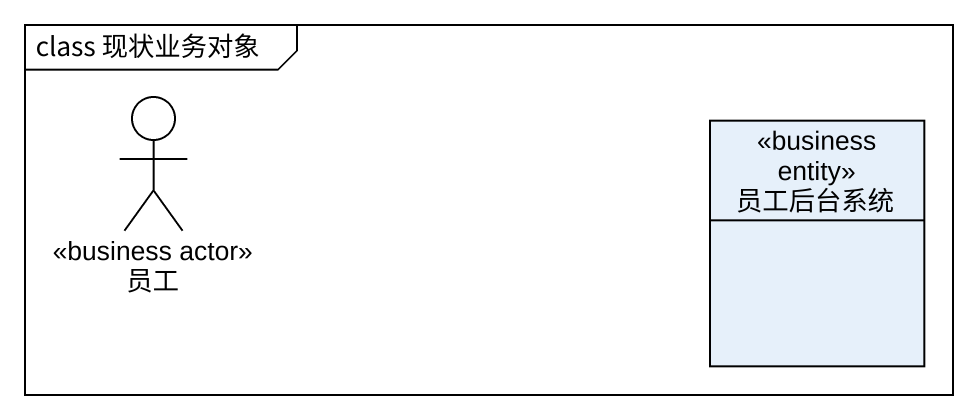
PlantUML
@startuml
mainframe class 现状业务对象
allowmixing
hide circle
hide empty members
actor 员工 <<business actor>>
class 员工后台系统 <<business entity>>
@enduml
